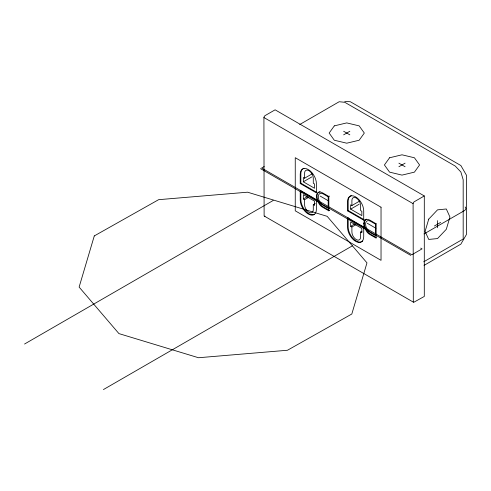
<?xml version="1.0" encoding="UTF-8"?>
<svg xmlns="http://www.w3.org/2000/svg" width="491" height="491" viewBox="0 0 491 491"><rect width="100%" height="100%" fill="white"/><g stroke="black" fill="none" stroke-linecap="round" stroke-linejoin="round"><path stroke-width="0.74" d="M299.713 124.524L339.183 101.735L344.762 102.288L455.286 166.093L460.865 171.991L463.179 179.767L463.179 239.019L423.708 261.807M264.189 166.559L261.642 168.026L411.863 254.755L422.045 248.876L420.719 248.115M343.639 134.841L349.838 131.263M304.58 178.215L304.58 173.194A6.156 3.554 60 0 1 308.931 170.678A6.156 3.554 60 0 1 313.283 178.215L313.283 183.241L314.522 183.959L314.522 188.268L303.334 181.805L303.334 177.496L304.58 178.215L312.454 173.673M300.228 183.536L316.388 192.871L316.388 183.536A11.428 6.598 60 0 0 308.305 169.542A11.428 6.598 60 0 0 300.228 174.207L300.228 183.536L300.848 183.18L316.364 192.134M303.334 181.805L311.865 176.883M24.55 344.031L273.192 200.475M300.228 190.717L316.388 200.046L316.388 209.375A11.428 6.598 60 0 1 308.305 214.045A11.428 6.598 60 0 1 300.228 200.046L300.228 190.717L300.848 190.355M308.514 197.413L304.58 199.69L304.58 204.71A6.156 3.554 60 0 0 308.931 212.247A6.156 3.554 60 0 0 313.283 209.737L313.283 204.71L314.522 205.428L314.522 201.126L303.334 194.663L303.334 198.972L307.274 196.695M313.283 204.71L315.247 203.575M320.12 191.674A8.789 5.076 60 0 0 317.843 200.168L320.12 204.109A8.789 5.076 60 0 0 323.225 206.864L329.443 210.455L328.823 210.811L322.605 207.227A8.789 5.076 60 0 1 319.494 204.471L317.223 200.524A8.789 5.076 60 0 1 322.605 192.871L328.823 196.455L329.443 196.099M398.901 166.744L405.093 163.165M351.9 205.539L351.9 200.512A6.156 3.554 60 0 1 356.251 198.002A6.156 3.554 60 0 1 360.603 205.539L360.603 210.565L361.849 211.283L361.849 215.586L350.66 209.129L350.66 204.821L351.9 205.539L359.774 200.991M347.548 210.86L348.174 210.504L364.334 219.833L363.714 220.189L347.548 210.86L347.548 201.531A11.428 6.598 60 0 1 355.631 196.866A11.428 6.598 60 0 1 363.714 210.86L363.714 220.189M350.66 209.129L359.191 204.201M347.548 218.035L363.714 227.37L363.714 236.699A11.428 6.598 60 0 1 355.631 241.363A11.428 6.598 60 0 1 347.548 227.37L347.548 218.035L348.174 217.679L348.174 227.008A11.428 6.598 60 0 0 353.655 239.013A11.428 6.598 60 0 0 362.665 241.056M355.84 224.737L351.9 227.008L351.9 232.034A6.156 3.554 60 0 0 356.251 239.571A6.156 3.554 60 0 0 360.603 237.061L360.603 232.034L361.849 232.752L361.849 228.444L350.66 221.987L350.66 226.29L354.594 224.019M363.714 223.779L364.334 223.423M363.714 227.37L364.334 227.008M360.603 232.034L361.916 231.279M424.298 195.952L275.113 109.824L264.999 115.655A1.927 1.111 -60 0 0 263.919 117.533L264.121 215.985L413.686 302.333L424.298 296.441L424.298 195.952L414.189 201.783A1.927 1.111 -60 0 0 413.103 203.661L413.305 302.112M103.429 389.572L352.397 245.825M434.425 225.995L440.617 222.417M424.028 233.931L464.308 210.676A5.272 3.044 0 0 0 465.143 206.999M424.028 265.404L460.865 244.131L466.45 234.465L466.45 175.213L460.865 165.541L350.347 101.735L344.762 101.428M264.502 216.2L264.999 216.15M343.639 131.263L349.838 134.841M398.901 163.165L405.093 166.744M263.919 117.533L413.103 203.661M320.15 196.062L328.117 200.666M367.293 223.282L375.922 228.266M260.549 168.659L410.777 255.388M376.143 237.417L370.552 234.189A8.789 5.076 60 0 1 367.44 231.433L365.169 227.493A8.789 5.076 60 0 1 366.765 219.133M303.334 198.972L304.58 199.69M350.66 226.29L351.9 227.008M437.524 220.631L437.524 227.781M348.174 210.504L348.174 201.169A11.428 6.598 60 0 1 351.335 195.59M328.823 196.455L328.823 210.811M300.848 183.18L300.848 173.845A11.428 6.598 60 0 1 304.009 168.272M300.848 191.073L300.848 199.69A11.428 6.598 60 0 0 305.838 211.185A11.428 6.598 60 0 0 314.645 214.248M94.284 235.919L79.125 287.075L118.939 333.604L198.517 357.736L287.468 350.255L351.814 314.013L366.973 262.863L327.159 216.328L247.581 192.196L158.63 199.677L94.284 235.919M428.735 219.133L425.089 231.384L428.735 239.436L437.524 238.565L446.313 229.285L449.952 217.028L446.313 208.982L437.524 209.853L428.735 219.133M334.303 125.874L329.154 133.049L334.303 140.23L346.738 143.2L359.173 140.23L364.322 133.049L359.173 125.874L346.738 122.903L334.303 125.874M389.566 157.777L384.416 164.958L389.566 172.132L402 175.109L414.429 172.132L419.578 164.958L414.429 157.777L402 154.806L389.566 157.777M381.034 207.22L295.251 157.697L295.251 210.811L381.034 260.34L381.034 207.22M376.143 223.779L369.926 220.189A8.789 5.076 60 0 0 364.543 227.849L366.82 231.789A8.789 5.076 60 0 0 369.926 234.545L376.143 238.135L376.143 223.779M328.197 196.817L323.225 193.945A7.034 4.063 60 0 0 318.254 196.817A7.034 4.063 60 0 0 323.225 205.428L328.197 208.301L328.197 196.817M375.523 224.142L370.552 221.269A7.034 4.063 60 0 0 365.58 224.142A7.034 4.063 60 0 0 370.552 232.752L375.523 235.625L375.523 224.142"/></g></svg>
